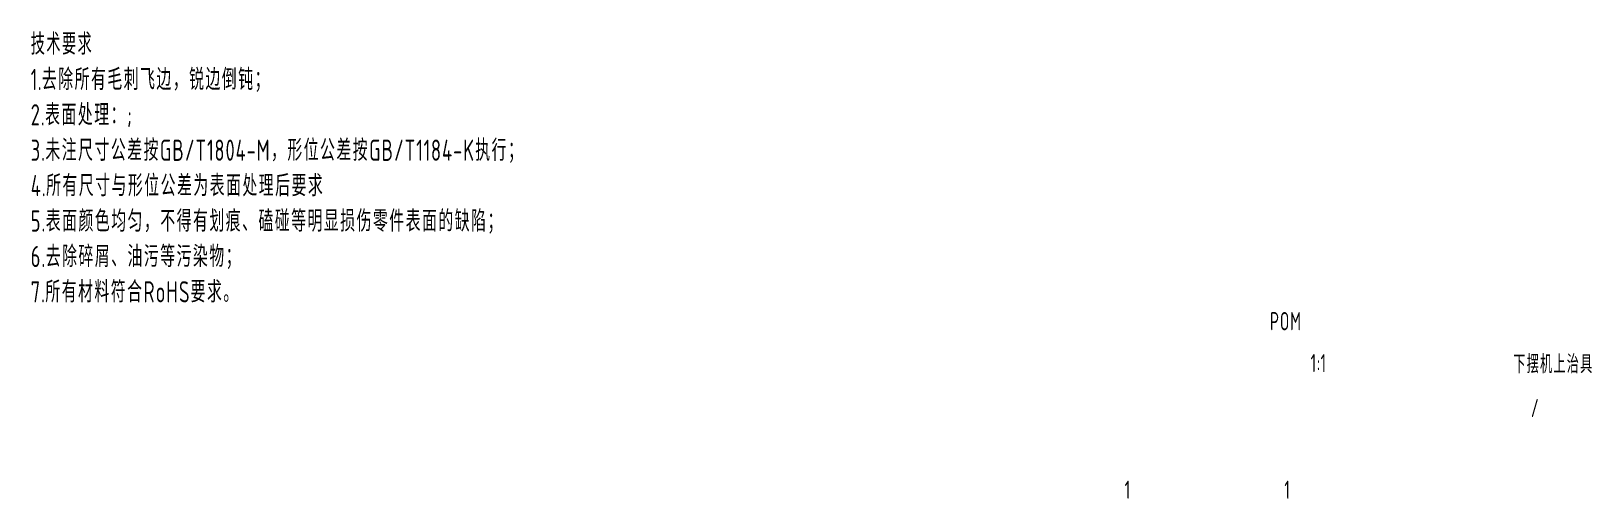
# Model space of a CAD drawing. Header units: millimetres. Extents: x 24 to 281, y 8 to 85.
import ezdxf

# ---------------------------------------------------------------- set-up
doc = ezdxf.new("R2010")
doc.units = ezdxf.units.MM
doc.header["$LTSCALE"] = 0.1
doc.layers.add('1轮廓实线层', color=7, linetype='Continuous', lineweight=40)
doc.layers.add('尺寸线层', color=145, linetype='Continuous', lineweight=18)
doc.styles.add('ZQ标准', font='geniso.shx', dxfattribs={"width": 0.667, "bigfont": 'hztxt.shx'})

msp = doc.modelspace()

# ---------------------------------------------------------------- texts
at = {"layer": '1轮廓实线层', "color": 3, "insert": (23.93, 84.4), "char_height": 3.5, "width": 107.0937, "attachment_point": 1, "style": 'ZQ标准'}
msp.add_mtext('\\T1.1;技术要求\\P1.{\\W0.7;去除所有毛刺飞边，锐边倒钝；\\P2.表面处理：\\C6;;\\P3.未注尺寸公差按GB/T1804-M，形位公差按GB/T1184-K执行；\\P\\C3;4.所有尺寸与形位公差为表面处理后要求\\P5.表面颜色均匀，不得有划痕、磕碰等明显损伤零件表面的缺陷；\\P6.去除碎屑、油污等污染物；\\P\\C1;7.\\C2;所有材料符合RoHS要求。}', dxfattribs=at)
at = {"layer": '尺寸线层', "color": 6, "char_height": 3, "attachment_point": 5, "line_spacing_factor": 0.89982, "style": 'ZQ标准'}
for s, insert, width in [('\\T1.1;POM', (230.73, 36.97), 13.8335), ('\\T1.1;1:1', (236.11, 30.06), 7.0261), ('\\T1.1;下摆机上治具', (274.79, 29.89), 29.3751), ('\\T1.1;/', (271.79, 22.65), 15.9701), ('\\T1.1;1', (204.66, 9.19), 7.0261), ('\\T1.1;1', (230.97, 9.19), 7.0261)]:
    msp.add_mtext(s, dxfattribs=dict(at, insert=insert, width=width))

doc.saveas('drawing.dxf')
